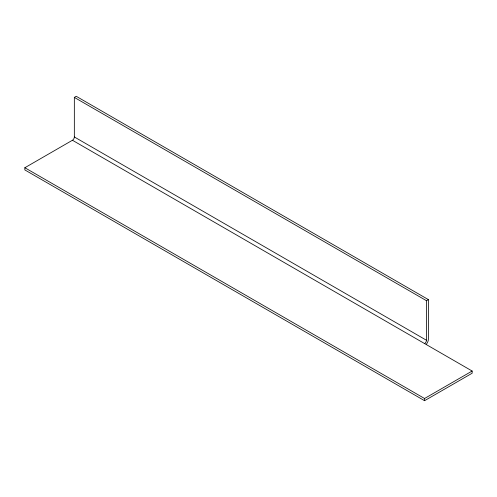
<?xml version="1.0" encoding="UTF-8"?>
<svg xmlns="http://www.w3.org/2000/svg" width="497" height="497" viewBox="0 0 497 497"><rect width="100%" height="100%" fill="white"/><g stroke="black" fill="none" stroke-linecap="round" stroke-linejoin="round"><path stroke-width="0.75" d="M72.438 140.26L472.15 371.029L472.15 373.228L424.562 400.7L24.85 169.931L24.85 167.731L72.438 140.26A2.69 1.553 -60 0 0 74.339 136.961L74.339 97.4L76.24 96.3L428.371 299.598L428.371 339.159A5.386 3.106 -60 0 1 426.469 344.067M74.339 97.4L426.469 300.697L428.371 299.598M24.85 167.731L424.562 398.501L472.15 371.029M74.339 136.961L426.469 340.259A2.69 1.553 -60 0 1 424.562 343.557M426.469 300.697L426.469 340.259M424.562 398.501L424.562 400.7"/></g></svg>
